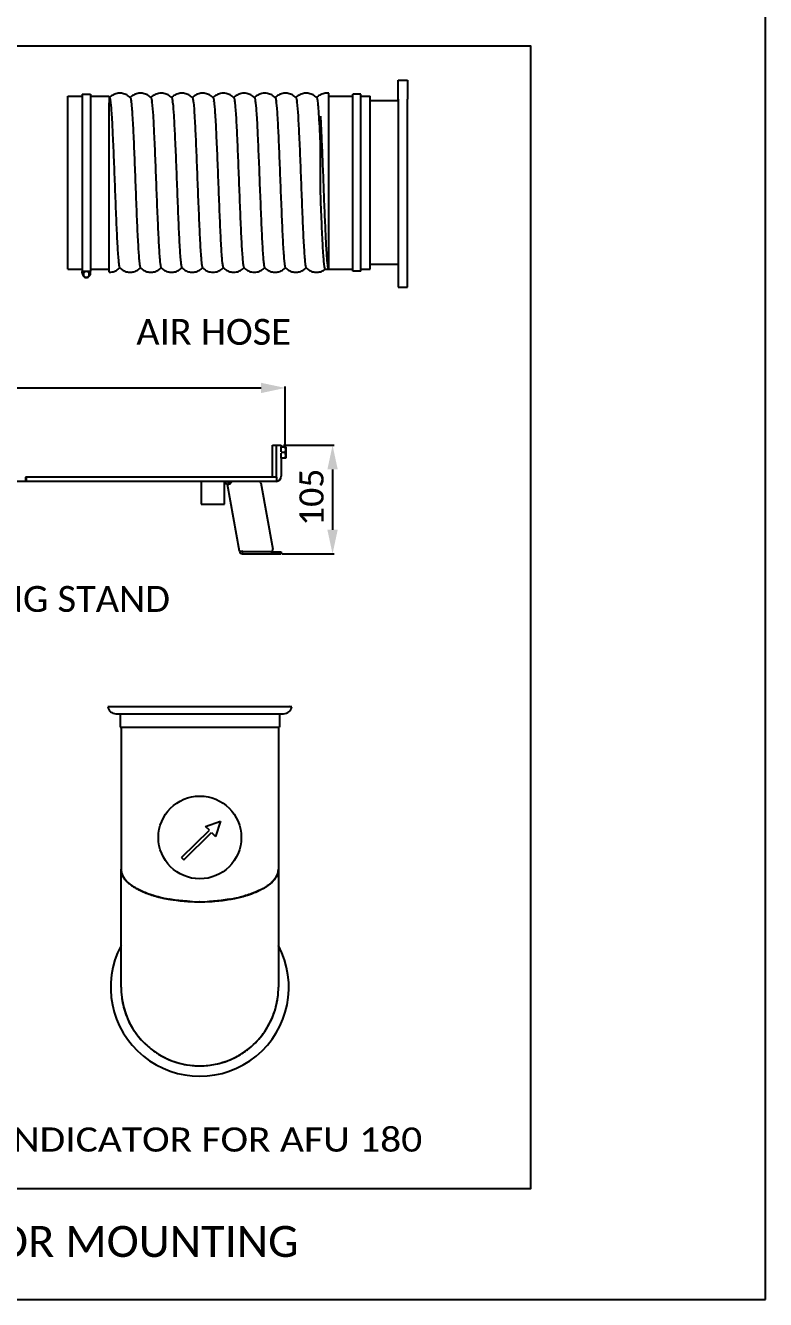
# Model space of a CAD drawing. Header units: millimetres. Extents: x 0 to 2800, y 0 to 1980.
# Drawn here: x 2085 to 2800, y 0 to 1231 of the extents above; entities that cross this region are included whole.
import ezdxf
from ezdxf.enums import TextEntityAlignment as Align

# ---------------------------------------------------------------- set-up
doc = ezdxf.new("R2010")
doc.units = ezdxf.units.MM
doc.header["$LTSCALE"] = 154
doc.header["$PDMODE"] = 3
doc.header["$PDSIZE"] = 8
doc.layers.get('0').update_dxf_attribs({"linetype": 'CONTINUOUS'})
doc.layers.get('Defpoints').update_dxf_attribs({"linetype": 'CONTINUOUS'})
doc.styles.get("Standard").update_dxf_attribs({"font": 'calibri.ttf'})
doc.dimstyles.new('DIMSTYLE_2', dxfattribs={"dimtxt": 23.333333, "dimasz": 23.333333, "dimexe": 1.5, "dimexo": 1, "dimgap": 0.875, "dimtad": 1, "dimdsep": 46, "dimtxsty": 'Standard', "dimblk": '_FILLED', "dimblk1": '_FILLED', "dimblk2": '_FILLED', "dimcen": 0.09, "dimazin": 2, "dimtp": 0.01, "dimtm": 0.01, "dimtfac": 1, "dimtofl": 0, "dimtmove": 0, "dimatfit": 3, "dimldrblk": '_FILLED', "dimfxl": 0, "dimtolj": 1, "dimarcsym": 0})

# ---------------------------------------------------------------- blocks, each defined once
blk = doc.blocks.new('_FILLED')
at = {"color": 0, "linetype": 'ByBlock'}
blk.add_solid([(0, 0), (-1, 0.214), (-1, -0.214)], dxfattribs=at)
blk = doc.blocks.new('*D9')
at = {"color": 0, "linetype": 'Continuous', "lineweight": -2}
for p, q in [((1730.1, 825.6), (1730.1, 882.6)), ((1753.5, 881.1), (2312.8, 881.1)), ((2336.2, 825.2), (2336.2, 882.6))]:
    blk.add_line(p, q, dxfattribs=at)
at = {"layer": 'Defpoints', "color": 0}
for p in [(2336.2, 881.1), (1730.1, 824.6), (2336.2, 824.2)]:
    blk.add_point(p, dxfattribs=at)
at = {"color": 0, "linetype": 'ByBlock', "lineweight": -2, "xscale": 23.3333333333, "yscale": 23.3333333333, "zscale": 23.3333333333, "rotation": 180}
blk.add_blockref('_FILLED', (1730.1, 881.1), dxfattribs=at)
at = {"color": 0, "linetype": 'ByBlock', "lineweight": -2, "xscale": 23.3333333333, "yscale": 23.3333333333, "zscale": 23.3333333333}
blk.add_blockref('_FILLED', (2336.2, 881.1), dxfattribs=at)
at = {"color": 0, "insert": (2044.2, 913.1), "char_height": 23.33, "attachment_point": 2, "line_spacing_factor": 0.9}
blk.add_mtext('\\A1;607', dxfattribs=at)
blk = doc.blocks.new('*D10')
at = {"color": 0, "linetype": 'Continuous', "lineweight": -2}
for p, q in [((2334.5, 825.7), (2383.4, 825.7)), ((2381.9, 802.4), (2381.9, 744.1)), ((2333.1, 720.7), (2383.4, 720.7))]:
    blk.add_line(p, q, dxfattribs=at)
at = {"layer": 'Defpoints', "color": 0}
for p in [(2333.5, 825.7), (2332.1, 720.7), (2381.9, 720.7)]:
    blk.add_point(p, dxfattribs=at)
at = {"color": 0, "linetype": 'ByBlock', "lineweight": -2, "xscale": 23.3333333333, "yscale": 23.3333333333, "zscale": 23.3333333333}
for p, rotation in [((2381.9, 825.7), 90), ((2381.9, 720.7), 270)]:
    blk.add_blockref('_FILLED', p, dxfattribs=dict(at, rotation=rotation))
at = {"color": 0, "insert": (2349.9, 775.4), "char_height": 23.33, "attachment_point": 2, "rotation": 90, "line_spacing_factor": 0.9}
blk.add_mtext('\\A1;105', dxfattribs=at)
blk = doc.blocks.new('ARROW_4_BL2', base_point=(2354, 363.6))
at = {"color": 7, "linetype": 'Continuous'}
for p, q in [((2358.6, 377.1), (2372.8, 382.3)), ((2372.8, 382.3), (2368, 367.5)), ((2335.2, 347.1), (2362.2, 373.4)), ((2337.4, 344.9), (2364.4, 371.2)), ((2362.2, 373.4), (2358.6, 377.1)), ((2364.4, 371.2), (2368, 367.5)), ((2335.2, 347.1), (2337.4, 344.9))]:
    blk.add_line(p, q, dxfattribs=at)

msp = doc.modelspace()

# ---------------------------------------------------------------- linework, layer by layer
at = {"linetype": 'Continuous'}
for p, q in [((2800, 0), (2800, 1980)), ((2126.156, 995.856), (2126.156, 1163.056)), ((2126.156, 1163.056), (2140.138, 1163.056)), ((2140.138, 1165.056), (2140.138, 993.856)), ((2140.138, 1165.056), (2148.138, 1165.056)), ((2148.138, 1165.056), (2148.138, 993.856)), ((2148.138, 1163.056), (2166.156, 1163.056)), ((2166.156, 1163.056), (2166.156, 1156.698)), ((2167.158, 1162.444), (2166.444, 1161.769)), ((2186.565, 1161.618), (2186.37, 1161.817)), ((2206.565, 1161.618), (2206.37, 1161.817)), ((2226.565, 1161.618), (2226.37, 1161.817)), ((2246.565, 1161.618), (2246.37, 1161.817)), ((2266.565, 1161.618), (2266.37, 1161.817)), ((2286.565, 1161.618), (2286.37, 1161.817)), ((2306.565, 1161.618), (2306.37, 1161.817)), ((2326.565, 1161.618), (2326.37, 1161.817)), ((2327.427, 1157.668), (2327.432, 1157.63)), ((2327.427, 1157.665), (2327.432, 1157.63)), ((2346.565, 1161.618), (2346.37, 1161.817)), ((2366.565, 1161.618), (2366.37, 1161.817)), ((2378.156, 995.665), (2378.156, 1165.853)), ((2378.156, 1163.056), (2401.356, 1163.056)), ((2409.356, 1165.056), (2401.356, 1165.056)), ((2401.356, 993.856), (2401.356, 1165.056)), ((2409.356, 993.856), (2409.356, 1165.056)), ((2409.356, 1163.056), (2418.156, 1163.056)), ((2418.156, 995.856), (2418.156, 1163.056)), ((2445.356, 1158.656), (2418.156, 1158.656)), ((2445.356, 1160.256), (2445.356, 998.656)), ((2454.116, 998.488), (2454.116, 1160.167)), ((2166.156, 992.953), (2166.156, 1156.697)), ((2370.156, 1072.909), (2370.156, 1143.782)), ((2445.356, 1000.256), (2418.156, 1000.256)), ((2126.156, 995.856), (2140.138, 995.856)), ((2140.138, 993.856), (2148.138, 993.856)), ((2140.138, 992.448), (2140.138, 993.666)), ((2148.138, 995.856), (2166.156, 995.856)), ((2148.138, 992.448), (2148.138, 993.666)), ((2166.156, 992.953), (2166.431, 992.951)), ((2166.431, 992.951), (2166.822, 992.956)), ((2176.297, 997.294), (2176.444, 997.143)), ((2196.297, 997.294), (2196.444, 997.143)), ((2216.297, 997.294), (2216.444, 997.143)), ((2236.297, 997.294), (2236.444, 997.143)), ((2256.297, 997.294), (2256.444, 997.143)), ((2276.298, 997.294), (2276.412, 997.176)), ((2296.297, 997.294), (2296.444, 997.143)), ((2316.297, 997.294), (2316.444, 997.143)), ((2336.297, 997.294), (2336.444, 997.143)), ((2356.297, 997.294), (2356.444, 997.143)), ((2374.914, 995.856), (2377.9, 995.856)), ((2378.156, 995.856), (2401.356, 995.856)), ((2409.356, 993.856), (2401.356, 993.856)), ((2409.356, 995.856), (2418.156, 995.856)), ((2323.913, 825.734), (2332.394, 825.734)), ((2323.913, 795.734), (2323.913, 825.734)), ((2327.852, 795.734), (2327.852, 825.734)), ((2332.394, 825.734), (2332.394, 824.278)), ((2336.153, 818.583), (2332.327, 818.583)), ((2332.394, 824.309), (2336.153, 824.309)), ((2336.153, 824.157), (2332.394, 824.157)), ((2332.394, 819.285), (2332.394, 824.157)), ((2332.394, 813.16), (2332.394, 817.899)), ((2336.153, 813.16), (2332.394, 813.16)), ((2332.394, 813.16), (2332.394, 795.734)), ((2336.644, 824.233), (2336.644, 813.236)), ((2327.677, 790.734), (1739.112, 790.734)), ((2327.677, 794.734), (2085.432, 794.734)), ((2085.432, 794.734), (2085.432, 790.734)), ((2086.3, 790.734), (2086.3, 794.734)), ((2255.047, 790.734), (2255.047, 768.734)), ((2277.561, 768.734), (2277.561, 790.734)), ((2277.561, 788.734), (2279.561, 788.734)), ((2278.561, 788.734), (2278.561, 790.734)), ((2280.545, 787.908), (2283.5, 788.429)), ((2283.389, 789.059), (2284.794, 790.734)), ((2283.5, 788.429), (2283.389, 789.059)), ((2312.78, 789.376), (2324.108, 725.131)), ((2327.677, 794.734), (2327.677, 790.734)), ((2291.953, 723.213), (2280.545, 787.908)), ((2255.047, 768.734), (2277.561, 768.734)), ((2291.953, 723.213), (2294.907, 723.734)), ((2294.907, 723.734), (2295.075, 722.783)), ((2294.907, 722.734), (2295.075, 722.734)), ((2294.907, 720.734), (2294.907, 722.734)), ((2294.907, 720.734), (2332.39, 720.734)), ((2322.139, 722.783), (2295.075, 722.783)), ((2322.39, 722.734), (2332.39, 722.734)), ((2332.39, 722.734), (2332.39, 720.734)), ((2164.753, 572.832), (2166.723, 573.183)), ((2342.532, 572.832), (2164.753, 572.832)), ((2166.723, 573.183), (2340.562, 573.183)), ((2342.533, 572.832), (2340.563, 573.183)), ((2172.952, 566.163), (2334.333, 566.163)), ((2176.643, 566.163), (2176.643, 553.162)), ((2330.643, 566.163), (2330.643, 553.162)), ((2176.643, 553.162), (2330.643, 553.162)), ((2177.643, 553.162), (2177.643, 415.952)), ((2329.643, 553.162), (2329.644, 415.925)), ((2177.643, 301.868), (2177.643, 415.952)), ((2329.644, 415.952), (2329.642, 415.925)), ((2329.644, 415.925), (2329.643, 301.868)), ((2187.85, 400.194), (2187.802, 400.228)), ((2187.832, 400.207), (2187.802, 400.228)), ((2187.862, 400.196), (2187.813, 400.23)), ((2319.472, 400.23), (2319.423, 400.196)), ((2319.483, 400.228), (2319.435, 400.194)), ((2215.723, 388.67), (2215.555, 388.71)), ((2215.734, 388.679), (2215.581, 388.715)), ((2253.742, 384.472), (2253.544, 384.472)), ((2253.548, 384.473), (2253.737, 384.473)), ((2291.738, 388.716), (2291.535, 388.667)), ((2291.715, 388.719), (2291.548, 388.679)), ((2184.201, 270.983), (2184.135, 271.132)), ((2184.225, 270.992), (2184.157, 271.14)), ((2187.85, 263.824), (2187.802, 263.906)), ((2187.862, 263.83), (2187.813, 263.912)), ((2319.472, 263.911), (2319.423, 263.83)), ((2319.483, 263.906), (2319.435, 263.824)), ((2215.724, 236.003), (2215.555, 236.101)), ((2215.738, 236.024), (2215.57, 236.122)), ((2291.715, 236.122), (2291.548, 236.024)), ((2291.73, 236.1), (2291.562, 236.003)), ((0, 0), (2800, 0))]:
    msp.add_line(p, q, dxfattribs=at)
for p, q in [((2445.356, 1158.656), (2445.356, 1178.656)), ((2445.356, 1178.656), (2454.116, 1178.656)), ((2454.116, 1178.656), (2454.116, 1160.167)), ((2445.356, 998.656), (2445.356, 978.656)), ((2454.116, 978.656), (2454.116, 998.488)), ((2445.356, 978.656), (2454.116, 978.656))]:
    msp.add_line(p, q)
msp.add_lwpolyline([(1399.762, 1211.635), (2572.998, 1211.635), (2572.998, 106.948), (1399.762, 106.948)], close=True)
for points in [[(2166.565, 1161.618), (2166.37, 1161.817), (2166.156, 1162.027)], [(2176.431, 1165.962), (2175.973, 1165.954), (2174.852, 1165.872), (2173.747, 1165.701), (2172.673, 1165.446), (2171.635, 1165.112), (2170.636, 1164.703), (2169.681, 1164.222), (2168.778, 1163.679), (2167.936, 1163.084), (2167.158, 1162.444)], [(2186.37, 1161.817), (2185.649, 1162.493), (2184.864, 1163.131), (2184.016, 1163.724), (2183.108, 1164.262), (2182.15, 1164.737), (2181.149, 1165.14), (2180.111, 1165.468), (2179.039, 1165.716), (2177.938, 1165.88), (2176.822, 1165.956), (2176.431, 1165.962)], [(2196.431, 1165.962), (2195.989, 1165.955), (2194.874, 1165.874), (2193.767, 1165.705), (2192.677, 1165.447), (2191.616, 1165.105), (2190.598, 1164.685), (2189.627, 1164.192), (2188.713, 1163.637), (2187.872, 1163.035), (2187.108, 1162.4), (2186.417, 1161.741)], [(2206.37, 1161.817), (2205.649, 1162.493), (2204.864, 1163.131), (2204.016, 1163.724), (2203.108, 1164.262), (2202.15, 1164.737), (2201.149, 1165.14), (2200.111, 1165.468), (2199.039, 1165.716), (2197.938, 1165.88), (2196.822, 1165.956), (2196.431, 1165.962)], [(2216.431, 1165.962), (2216.048, 1165.956), (2214.972, 1165.885), (2213.884, 1165.727), (2212.786, 1165.477), (2211.696, 1165.134), (2210.647, 1164.707), (2209.645, 1164.203), (2208.701, 1163.629), (2207.844, 1163.013), (2207.081, 1162.376), (2206.432, 1161.754)], [(2226.37, 1161.817), (2225.649, 1162.493), (2224.864, 1163.131), (2224.016, 1163.724), (2223.108, 1164.262), (2222.15, 1164.737), (2221.149, 1165.14), (2220.111, 1165.468), (2219.039, 1165.716), (2217.938, 1165.88), (2216.822, 1165.956), (2216.431, 1165.962)], [(2236.431, 1165.962), (2235.973, 1165.954), (2234.852, 1165.872), (2233.747, 1165.701), (2232.673, 1165.446), (2231.635, 1165.112), (2230.636, 1164.703), (2229.681, 1164.222), (2228.778, 1163.679), (2227.936, 1163.084), (2227.158, 1162.444), (2226.444, 1161.769), (2226.427, 1161.751)], [(2246.37, 1161.817), (2245.649, 1162.493), (2244.864, 1163.131), (2244.016, 1163.724), (2243.108, 1164.262), (2242.15, 1164.737), (2241.149, 1165.14), (2240.111, 1165.468), (2239.039, 1165.716), (2237.938, 1165.88), (2236.822, 1165.956), (2236.431, 1165.962)], [(2256.431, 1165.962), (2255.973, 1165.954), (2254.852, 1165.872), (2253.747, 1165.701), (2252.673, 1165.446), (2251.635, 1165.112), (2250.636, 1164.703), (2249.681, 1164.222), (2248.778, 1163.679), (2247.936, 1163.084), (2247.158, 1162.444), (2246.444, 1161.769), (2246.427, 1161.751)], [(2266.37, 1161.817), (2265.649, 1162.493), (2264.864, 1163.131), (2264.016, 1163.724), (2263.108, 1164.262), (2262.15, 1164.737), (2261.149, 1165.14), (2260.111, 1165.468), (2259.039, 1165.716), (2257.938, 1165.88), (2256.822, 1165.956), (2256.431, 1165.962)], [(2276.431, 1165.962), (2275.973, 1165.954), (2274.852, 1165.872), (2273.747, 1165.701), (2272.673, 1165.446), (2271.635, 1165.112), (2270.636, 1164.703), (2269.681, 1164.222), (2268.778, 1163.679), (2267.936, 1163.084), (2267.158, 1162.444), (2266.444, 1161.769), (2266.427, 1161.751)], [(2286.37, 1161.817), (2285.649, 1162.493), (2284.864, 1163.131), (2284.016, 1163.724), (2283.108, 1164.262), (2282.15, 1164.737), (2281.149, 1165.14), (2280.111, 1165.468), (2279.039, 1165.716), (2277.938, 1165.88), (2276.822, 1165.956), (2276.431, 1165.962)], [(2296.431, 1165.962), (2295.973, 1165.954), (2294.852, 1165.872), (2293.747, 1165.701), (2292.673, 1165.446), (2291.635, 1165.112), (2290.636, 1164.703), (2289.681, 1164.222), (2288.778, 1163.679), (2287.936, 1163.084), (2287.158, 1162.444), (2286.444, 1161.769), (2286.427, 1161.751)], [(2306.37, 1161.817), (2305.649, 1162.493), (2304.864, 1163.131), (2304.016, 1163.724), (2303.108, 1164.262), (2302.15, 1164.737), (2301.149, 1165.14), (2300.111, 1165.468), (2299.039, 1165.716), (2297.938, 1165.88), (2296.822, 1165.956), (2296.431, 1165.962)], [(2316.431, 1165.962), (2315.973, 1165.954), (2314.852, 1165.872), (2313.747, 1165.701), (2312.673, 1165.446), (2311.635, 1165.112), (2310.636, 1164.703), (2309.681, 1164.222), (2308.778, 1163.679), (2307.936, 1163.084), (2307.158, 1162.444), (2306.444, 1161.769), (2306.427, 1161.751)], [(2326.37, 1161.817), (2325.649, 1162.493), (2324.864, 1163.131), (2324.016, 1163.724), (2323.108, 1164.262), (2322.15, 1164.737), (2321.149, 1165.14), (2320.111, 1165.468), (2319.039, 1165.716), (2317.938, 1165.88), (2316.822, 1165.956), (2316.431, 1165.962)], [(2336.431, 1165.962), (2335.973, 1165.954), (2334.852, 1165.872), (2333.747, 1165.701), (2332.673, 1165.446), (2331.635, 1165.112), (2330.636, 1164.703), (2329.681, 1164.222), (2328.778, 1163.679), (2327.936, 1163.084), (2327.158, 1162.444), (2326.444, 1161.769), (2326.427, 1161.751)], [(2346.37, 1161.817), (2345.649, 1162.493), (2344.864, 1163.131), (2344.016, 1163.724), (2343.108, 1164.262), (2342.15, 1164.737), (2341.149, 1165.14), (2340.111, 1165.468), (2339.039, 1165.716), (2337.938, 1165.88), (2336.822, 1165.956), (2336.431, 1165.962)], [(2356.431, 1165.962), (2356.03, 1165.956), (2354.943, 1165.882), (2353.849, 1165.721), (2352.754, 1165.469), (2351.674, 1165.126), (2350.634, 1164.702), (2349.642, 1164.2), (2348.706, 1163.632), (2347.853, 1163.02), (2347.09, 1162.384), (2346.405, 1161.729)], [(2366.37, 1161.817), (2365.649, 1162.493), (2364.864, 1163.131), (2364.016, 1163.724), (2363.108, 1164.262), (2362.15, 1164.737), (2361.149, 1165.14), (2360.111, 1165.468), (2359.039, 1165.716), (2357.938, 1165.88), (2356.822, 1165.956), (2356.431, 1165.962)], [(2376.431, 1165.962), (2375.973, 1165.954), (2374.852, 1165.872), (2373.747, 1165.701), (2372.673, 1165.446), (2371.635, 1165.112), (2370.636, 1164.703), (2369.681, 1164.222), (2368.778, 1163.679), (2367.936, 1163.084), (2367.158, 1162.444), (2366.444, 1161.769), (2366.427, 1161.751)], [(2378.156, 1165.854), (2377.938, 1165.88), (2376.822, 1165.956), (2376.431, 1165.962)], [(2166.822, 992.956), (2167.938, 993.032), (2169.039, 993.196), (2170.111, 993.445), (2171.149, 993.772), (2172.15, 994.175), (2173.108, 994.65), (2174.016, 995.189), (2174.864, 995.781), (2175.649, 996.419), (2176.37, 997.095), (2176.434, 997.161)], [(2176.444, 997.143), (2177.158, 996.468), (2177.936, 995.829), (2178.778, 995.233), (2179.681, 994.69), (2180.636, 994.21), (2181.635, 993.8), (2182.673, 993.466), (2183.747, 993.211), (2184.852, 993.04), (2185.973, 992.958), (2186.431, 992.951)], [(2186.431, 992.951), (2186.822, 992.956), (2187.938, 993.032), (2189.039, 993.196), (2190.111, 993.445), (2191.149, 993.772), (2192.15, 994.175), (2193.108, 994.65), (2194.016, 995.189), (2194.864, 995.781), (2195.649, 996.419), (2196.37, 997.095), (2196.434, 997.161)], [(2196.444, 997.143), (2197.158, 996.468), (2197.936, 995.829), (2198.778, 995.233), (2199.681, 994.69), (2200.636, 994.21), (2201.635, 993.8), (2202.673, 993.466), (2203.747, 993.211), (2204.852, 993.04), (2205.973, 992.958), (2206.431, 992.951)], [(2206.431, 992.951), (2206.822, 992.956), (2207.938, 993.032), (2209.039, 993.196), (2210.111, 993.445), (2211.149, 993.772), (2212.15, 994.175), (2213.108, 994.65), (2214.016, 995.189), (2214.864, 995.781), (2215.649, 996.419), (2216.37, 997.095), (2216.434, 997.161)], [(2216.444, 997.143), (2217.158, 996.468), (2217.936, 995.829), (2218.778, 995.233), (2219.681, 994.69), (2220.636, 994.21), (2221.635, 993.8), (2222.673, 993.466), (2223.747, 993.211), (2224.852, 993.04), (2225.973, 992.958), (2226.431, 992.951)], [(2226.431, 992.951), (2226.822, 992.956), (2227.938, 993.032), (2229.039, 993.196), (2230.111, 993.445), (2231.149, 993.772), (2232.15, 994.175), (2233.108, 994.65), (2234.016, 995.189), (2234.864, 995.781), (2235.649, 996.419), (2236.37, 997.095), (2236.434, 997.161)], [(2236.444, 997.143), (2237.158, 996.468), (2237.936, 995.829), (2238.778, 995.233), (2239.681, 994.69), (2240.636, 994.21), (2241.635, 993.8), (2242.673, 993.466), (2243.747, 993.211), (2244.852, 993.04), (2245.973, 992.958), (2246.431, 992.951)], [(2246.431, 992.951), (2246.822, 992.956), (2247.938, 993.032), (2249.039, 993.196), (2250.111, 993.445), (2251.149, 993.772), (2252.15, 994.175), (2253.108, 994.65), (2254.016, 995.189), (2254.864, 995.781), (2255.649, 996.419), (2256.37, 997.095), (2256.434, 997.161)], [(2256.444, 997.143), (2257.158, 996.468), (2257.936, 995.829), (2258.778, 995.233), (2259.681, 994.69), (2260.636, 994.21), (2261.635, 993.8), (2262.673, 993.466), (2263.747, 993.211), (2264.852, 993.04), (2265.973, 992.958), (2266.431, 992.951)], [(2266.431, 992.951), (2266.822, 992.956), (2267.938, 993.032), (2269.039, 993.196), (2270.111, 993.445), (2271.149, 993.772), (2272.15, 994.175), (2273.108, 994.65), (2274.016, 995.189), (2274.864, 995.781), (2275.649, 996.419), (2276.37, 997.095), (2276.434, 997.161)], [(2276.412, 997.176), (2277.103, 996.517), (2277.872, 995.878), (2278.727, 995.266), (2279.664, 994.7), (2280.656, 994.201), (2281.695, 993.778), (2282.775, 993.438), (2283.867, 993.188), (2284.956, 993.029), (2286.037, 992.956), (2286.431, 992.951)], [(2286.431, 992.951), (2286.822, 992.956), (2287.938, 993.032), (2289.039, 993.196), (2290.111, 993.445), (2291.149, 993.772), (2292.15, 994.175), (2293.108, 994.65), (2294.016, 995.189), (2294.864, 995.781), (2295.649, 996.419), (2296.37, 997.095), (2296.434, 997.161)], [(2296.444, 997.143), (2297.158, 996.468), (2297.936, 995.829), (2298.778, 995.233), (2299.681, 994.69), (2300.636, 994.21), (2301.635, 993.8), (2302.673, 993.466), (2303.747, 993.211), (2304.852, 993.04), (2305.973, 992.958), (2306.431, 992.951)], [(2306.431, 992.951), (2306.822, 992.956), (2307.938, 993.032), (2309.039, 993.196), (2310.111, 993.445), (2311.149, 993.772), (2312.15, 994.175), (2313.108, 994.65), (2314.016, 995.189), (2314.864, 995.781), (2315.649, 996.419), (2316.37, 997.095), (2316.434, 997.161)], [(2316.444, 997.143), (2317.158, 996.468), (2317.936, 995.829), (2318.778, 995.233), (2319.681, 994.69), (2320.636, 994.21), (2321.635, 993.8), (2322.673, 993.466), (2323.747, 993.211), (2324.852, 993.04), (2325.973, 992.958), (2326.431, 992.951)], [(2326.431, 992.951), (2326.822, 992.956), (2327.938, 993.032), (2329.039, 993.196), (2330.111, 993.445), (2331.149, 993.772), (2332.15, 994.175), (2333.108, 994.65), (2334.016, 995.189), (2334.864, 995.781), (2335.649, 996.419), (2336.37, 997.095), (2336.434, 997.161)], [(2336.444, 997.143), (2337.158, 996.468), (2337.936, 995.829), (2338.778, 995.233), (2339.681, 994.69), (2340.636, 994.21), (2341.635, 993.8), (2342.673, 993.466), (2343.747, 993.211), (2344.852, 993.04), (2345.973, 992.958), (2346.431, 992.951)], [(2346.431, 992.951), (2346.822, 992.956), (2347.938, 993.032), (2349.039, 993.196), (2350.111, 993.445), (2351.149, 993.772), (2352.15, 994.175), (2353.108, 994.65), (2354.016, 995.189), (2354.864, 995.781), (2355.649, 996.419), (2356.37, 997.095), (2356.434, 997.161)], [(2356.444, 997.143), (2357.158, 996.468), (2357.936, 995.829), (2358.778, 995.233), (2359.681, 994.69), (2360.636, 994.21), (2361.635, 993.8), (2362.673, 993.466), (2363.747, 993.211), (2364.852, 993.04), (2365.973, 992.958), (2366.431, 992.951)], [(2366.431, 992.951), (2366.822, 992.956), (2367.938, 993.032), (2369.039, 993.196), (2370.111, 993.445), (2371.149, 993.772), (2372.15, 994.175), (2373.108, 994.65)], [(2373.108, 994.65), (2374.016, 995.189), (2374.864, 995.781), (2374.932, 995.833)], [(2377.851, 995.894), (2377.936, 995.829), (2378.156, 995.664)]]:
    msp.add_lwpolyline(points, dxfattribs=at)
msp.add_circle((2253.743, 446.604), 40, dxfattribs=at)
for centre, radius, start, end in [((2102.731, 1149.707), 65.184, 7.018459, 7.311237), ((2116.97, 1148.993), 70.989, 6.859621, 7.100567), ((2135.589, 1148.825), 72.38, 6.848634, 7.029883), ((2155.595, 1148.826), 72.375, 6.848925, 7.029894), ((2175.654, 1148.833), 72.315, 6.851464, 7.030869), ((2206.923, 1150.235), 60.959, 7.018898, 7.606169), ((2221.001, 1149.492), 66.927, 7.014053, 7.200744), ((2215.577, 1148.824), 72.393, 6.863509, 7.014482), ((2240.539, 1149.434), 67.393, 7.012586, 7.172157), ((2235.536, 1148.819), 72.434, 6.862925, 7.012674), ((2254.968, 1148.75), 73.006, 6.856354, 6.986243), ((2275.659, 1148.833), 72.31, 6.851868, 7.030772), ((2129.82, 1148.131), 78.191, 6.709412, 6.849133), ((2149.751, 1148.123), 78.26, 6.705546, 6.849372), ((2169.162, 1148.053), 78.853, 6.672543, 6.851422), ((2269.049, 1148.039), 78.968, 6.666322, 6.851719), ((2143.888, 993.676), 3.749, 176.776421, 180.186401), ((2143.937, 993.676), 3.798, 180.185816, 183.168936), ((2140.008, 993.488), 0.428, 350.549568, 359.82549), ((2144.133, 991.885), 3.989, 208.00116, 257.705377), ((2144.117, 991.054), 2.842, 137.032775, 138.74324), ((2144.13, 991.04), 2.861, 110.690316, 116.694036), ((2144.145, 991.008), 2.897, 103.152892, 110.759033), ((2144.157, 990.965), 2.94, 102.589139, 109.690281), ((2144.108, 990.921), 2.985, 73.550336, 77.331774), ((2144.118, 990.955), 2.95, 70.376228, 73.550299), ((2144.132, 991.01), 2.895, 68.3882, 73.484801), ((2144.153, 991.046), 2.852, 63.278316, 68.527526), ((2144.154, 991.049), 2.849, 41.141222, 43.549624), ((2144.17, 991.066), 2.826, 41.091313, 43.518935), ((2144.368, 993.673), 3.769, 359.851765, 3.331082), ((2144.33, 993.673), 3.807, 357.053339, 359.852578), ((2324.938, 820.455), 11.811, 15.005423, 18.264172), ((2324.221, 822.51), 12.562, 341.78263, 343.161534), ((2324.811, 814.745), 11.973, 17.278812, 18.692165), ((2329.701, 815.872), 6.943, 357.619757, 359.994794), ((2279.561, 787.734), 3, 10, 90), ((2279.561, 787.734), 1, 10, 90), ((2310.81, 789.029), 2, 10, 58.509369), ((2327.394, 795.734), 5, 273.231083, 0), ((2322.746, 795.739), 5.106, 345.178878, 354.097036), ((2322.791, 795.735), 5.061, 354.090087, 359.988357), ((2294.907, 723.734), 3, 190, 270), ((2294.907, 723.734), 1, 190, 270), ((2279.402, 882.363), 159.613, 275.233031, 275.472978), ((2296.502, 751.268), 27.804, 266.3431, 266.567867), ((2322.139, 724.783), 2, 270, 10), ((2172.641, 574.163), 8, 189.592148, 270), ((2334.644, 574.163), 8, 270, 350.407852), ((2190.646, 415.971), 13.003, 180.001684, 182.085102), ((2190.945, 415.987), 13.303, 182.104492, 188.152445), ((2191.585, 416.085), 13.952, 188.163762, 197.419606), ((2191.163, 416.005), 13.522, 188.094234, 191.524712), ((2191.367, 416.045), 13.729, 188.143558, 191.964727), ((2191.984, 416.177), 14.36, 191.917666, 197.247286), ((2191.785, 416.141), 14.158, 191.993021, 197.369475), ((2315.638, 416.105), 14.018, 342.580851, 350.683745), ((2315.603, 416.108), 14.05, 342.661447, 351.871094), ((2315.647, 416.086), 14.004, 342.706714, 351.937171), ((2316.204, 415.998), 13.443, 350.745033, 351.461136), ((2316.441, 415.965), 13.203, 351.449527, 357.335062), ((2316.245, 415.987), 13.398, 351.997631, 357.280124), ((2316.499, 415.966), 13.144, 351.929242, 358.408071), ((2316.351, 415.98), 13.292, 357.288756, 359.879666), ((2316.625, 415.953), 13.018, 357.350645, 358.447619), ((2316.811, 415.952), 12.832, 358.432532, 359.999008), ((2316.656, 415.952), 12.988, 358.447648, 359.880667), ((2205.416, 425.914), 31.11, 225.151091, 228.481773), ((2210.391, 431.788), 38.811, 231.835165, 232.514798), ((2211.697, 433.503), 40.966, 232.525003, 234.318161), ((2214.053, 436.805), 45.022, 234.379754, 236.572245), ((2214.268, 437.104), 45.392, 234.415013, 237.042645), ((2215.653, 439.202), 47.904, 236.554438, 237.015533), ((2217.338, 441.828), 51.026, 237.035525, 239.242386), ((2220.453, 447.056), 57.11, 239.232391, 241.588268), ((2220.486, 447.125), 57.187, 239.245803, 241.589927), ((2286.832, 447.056), 57.111, 298.411531, 300.767375), ((2286.851, 447.023), 57.073, 298.419427, 300.767007), ((2290.29, 441.261), 50.362, 300.758973, 303.561723), ((2293.313, 436.683), 44.876, 303.577647, 305.59859), ((2296.542, 432.22), 39.367, 305.611786, 309.080325), ((2296.14, 432.747), 40.03, 305.672515, 308.518244), ((2297.882, 430.53), 37.211, 308.546189, 309.123033), ((2299.4, 428.681), 34.818, 309.102031, 311.614812), ((2301.818, 425.968), 31.184, 311.603715, 314.827352), ((2240.88, 496.563), 110.776, 252.468897, 254.077635), ((2240.918, 496.602), 110.823, 252.460992, 254.084105), ((2243.818, 506.873), 121.496, 254.079077, 256.546995), ((2244.039, 507.676), 122.328, 254.100878, 256.257032), ((2245.523, 513.661), 128.495, 256.248122, 256.513058), ((2246.101, 516.033), 130.936, 256.583954, 256.915096), ((2248.522, 526.937), 142.103, 256.655288, 260.153786), ((2246.228, 516.604), 131.521, 256.590591, 256.917335), ((2248.182, 525.208), 140.344, 256.935257, 260.177094), ((2247.751, 523.345), 138.432, 256.934666, 258.889945), ((2249.337, 531.417), 146.658, 258.889695, 260.216674), ((2253.666, 567.283), 182.811, 266.91377, 269.813879), ((2253.624, 566.728), 182.256, 267.017463, 269.974656), ((2253.628, 568.049), 183.576, 267.039577, 269.827069), ((2253.672, 567.043), 182.571, 269.811786, 269.993485), ((2253.651, 569.555), 185.082, 269.82154, 269.968236), ((2253.679, 564.953), 180.481, 269.991302, 273.107119), ((2253.674, 567.384), 182.912, 270.019938, 272.964915), ((2253.642, 568.307), 183.835, 270.030981, 270.177816), ((2253.663, 566.654), 182.182, 270.172853, 272.983337), ((2258.132, 530.176), 145.403, 279.789347, 281.137728), ((2258.697, 527.276), 142.45, 279.845536, 283.337352), ((2259.285, 524.411), 139.526, 279.812001, 283.148235), ((2259.925, 521.286), 136.334, 281.119722, 283.406098), ((2261.287, 515.643), 130.533, 283.168039, 283.410692), ((2263.592, 506.341), 120.95, 283.45283, 285.915015), ((2261.903, 513.097), 127.914, 283.486064, 283.855477), ((2261.35, 515.244), 130.126, 283.504839, 283.863528), ((2263.438, 506.944), 121.572, 283.847487, 285.927176), ((2266.366, 496.606), 110.827, 285.916043, 287.539188), ((2266.413, 496.415), 110.631, 285.941903, 287.547995), ((2253.643, 301.868), 86, 152.114969, 27.883236), ((2253.691, 301.878), 76.05, 180.007898, 187.382124), ((2253.643, 301.868), 76, 183.551778, 0), ((2253.533, 301.876), 76.11, 352.624341, 359.99368), ((2253.715, 301.881), 76.073, 187.3817, 189.75512), ((2253.628, 301.864), 75.985, 189.753742, 202.670963), ((2253.663, 301.862), 75.979, 337.328563, 350.569973), ((2253.625, 301.865), 76.017, 350.572297, 352.623271), ((2253.692, 301.89), 76.054, 202.670608, 203.855379), ((2253.686, 301.889), 76.048, 203.978716, 209.963581), ((2253.564, 301.905), 76.086, 330.038704, 337.327603), ((2253.67, 301.886), 76.033, 210.040685, 217.414841), ((2253.599, 301.897), 76.052, 325.196518, 325.75288), ((2253.619, 301.884), 76.029, 325.752896, 329.960166), ((2253.706, 301.924), 76.085, 217.421153, 225.021681), ((2253.684, 301.916), 76.063, 225.028721, 235.435453), ((2253.639, 301.871), 76.005, 307.362883, 322.583345), ((2253.615, 301.887), 76.034, 322.585445, 325.196551), ((2253.599, 301.799), 75.918, 235.435313, 239.927498), ((2253.693, 301.97), 76.114, 240.075887, 247.220123), ((2253.605, 301.946), 76.086, 292.778992, 298.722682), ((2253.621, 301.915), 76.052, 298.722824, 299.926156), ((2253.677, 301.815), 75.937, 300.073474, 304.563208), ((2253.597, 301.928), 76.076, 304.564131, 307.361918), ((2253.639, 301.856), 75.987, 247.224375, 262.819252), ((2253.646, 301.929), 76.061, 262.821296, 269.923319), ((2253.643, 302.015), 76.147, 269.925, 270.424065), ((2253.638, 301.885), 76.017, 270.425463, 292.773301)]:
    msp.add_arc(centre, radius, start, end, dxfattribs=at)
for points, knots in [([(2166.513, 1161.661), (2166.522, 1161.655), (2166.54, 1161.642), (2166.557, 1161.626), (2166.565, 1161.618)], [0, 0, 0, 0, 0.47557168, 1, 1, 1, 1]), ([(2166.692, 1161.42), (2166.726, 1161.351), (2166.883, 1160.955), (2166.973, 1160.537), (2167.042, 1160.195)], [0, 0, 0, 0, 0.18176345, 1, 1, 1, 1]), ([(2167.042, 1160.195), (2167.073, 1160.043), (2167.208, 1159.315), (2167.311, 1158.582), (2167.385, 1158.002)], [0, 0, 0, 0, 0.21029004, 1, 1, 1, 1]), ([(2167.427, 1157.672), (2167.64, 1155.942), (2168.023, 1151.787), (2168.792, 1141.148), (2169.621, 1124.038), (2170.638, 1100.443), (2171.603, 1074.525), (2172.474, 1052.806), (2173.18, 1036.4), (2173.679, 1025.654), (2174.196, 1016.337), (2174.71, 1008.714), (2175.206, 1003.031), (2175.571, 999.918), (2175.815, 998.721)], [0, 0, 0, 0, 0.03285127, 0.07859216, 0.20100159, 0.35562177, 0.52362541, 0.6897306, 0.76521482, 0.83304704, 0.89244422, 0.94105123, 0.97698852, 1, 1, 1, 1]), ([(2186.718, 1161.363), (2186.752, 1161.286), (2186.908, 1160.861), (2187, 1160.416), (2187.07, 1160.053)], [0, 0, 0, 0, 0.18476388, 1, 1, 1, 1]), ([(2187.07, 1160.053), (2187.101, 1159.893), (2187.236, 1159.135), (2187.34, 1158.371), (2187.415, 1157.768)], [0, 0, 0, 0, 0.21148406, 1, 1, 1, 1]), ([(2206.565, 1161.618), (2206.661, 1161.516), (2206.81, 1161.156), (2206.908, 1160.797), (2206.962, 1160.567)], [0, 0, 0, 0, 0.37224246, 1, 1, 1, 1]), ([(2206.962, 1160.567), (2207.005, 1160.382), (2207.2, 1159.428), (2207.329, 1158.461), (2207.425, 1157.683)], [0, 0, 0, 0, 0.19501698, 1, 1, 1, 1]), ([(2226.565, 1161.618), (2226.662, 1161.516), (2226.811, 1161.153), (2226.909, 1160.793), (2226.963, 1160.562)], [0, 0, 0, 0, 0.37201073, 1, 1, 1, 1]), ([(2226.963, 1160.562), (2227.006, 1160.377), (2227.2, 1159.424), (2227.329, 1158.46), (2227.425, 1157.683)], [0, 0, 0, 0, 0.19521515, 1, 1, 1, 1]), ([(2246.565, 1161.618), (2246.662, 1161.515), (2246.811, 1161.152), (2246.91, 1160.791), (2246.964, 1160.559)], [0, 0, 0, 0, 0.3718984, 1, 1, 1, 1]), ([(2246.964, 1160.559), (2247.006, 1160.374), (2247.2, 1159.423), (2247.329, 1158.46), (2247.425, 1157.684)], [0, 0, 0, 0, 0.19532308, 1, 1, 1, 1]), ([(2266.565, 1161.618), (2266.674, 1161.502), (2266.835, 1161.079), (2266.942, 1160.664), (2267, 1160.394)], [0, 0, 0, 0, 0.36563762, 1, 1, 1, 1]), ([(2267, 1160.394), (2267.032, 1160.251), (2267.169, 1159.558), (2267.271, 1158.858), (2267.346, 1158.303)], [0, 0, 0, 0, 0.20793295, 1, 1, 1, 1]), ([(2267.425, 1157.684), (2267.637, 1155.963), (2268.019, 1151.833), (2268.785, 1141.255), (2269.612, 1124.241), (2270.624, 1100.763), (2271.588, 1074.947), (2272.454, 1053.284), (2273.158, 1036.893), (2273.655, 1026.127), (2274.17, 1016.768), (2274.683, 1009.077), (2275.179, 1003.301), (2275.544, 1000.12), (2275.783, 998.885)], [0, 0, 0, 0, 0.03269956, 0.07821416, 0.20003976, 0.35397061, 0.52146708, 0.68731934, 0.76290435, 0.83090703, 0.89059881, 0.93970294, 0.97627166, 1, 1, 1, 1]), ([(2286.706, 1161.391), (2286.739, 1161.317), (2286.896, 1160.906), (2286.987, 1160.474), (2287.056, 1160.123)], [0, 0, 0, 0, 0.18339838, 1, 1, 1, 1]), ([(2287.056, 1160.123), (2287.087, 1159.966), (2287.222, 1159.222), (2287.326, 1158.473), (2287.401, 1157.881)], [0, 0, 0, 0, 0.21090975, 1, 1, 1, 1]), ([(2306.71, 1161.38), (2306.744, 1161.306), (2306.899, 1160.891), (2306.991, 1160.456), (2307.06, 1160.102)], [0, 0, 0, 0, 0.18404258, 1, 1, 1, 1]), ([(2307.06, 1160.102), (2307.091, 1159.945), (2307.226, 1159.197), (2307.33, 1158.443), (2307.405, 1157.848)], [0, 0, 0, 0, 0.21109457, 1, 1, 1, 1]), ([(2326.565, 1161.618), (2326.581, 1161.601), (2326.654, 1161.509), (2326.704, 1161.4), (2326.739, 1161.313)], [0, 0, 0, 0, 0.19677431, 1, 1, 1, 1]), ([(2326.739, 1161.313), (2326.773, 1161.232), (2326.925, 1160.791), (2327.018, 1160.333), (2327.088, 1159.96)], [0, 0, 0, 0, 0.18753397, 1, 1, 1, 1]), ([(2327.088, 1159.96), (2327.118, 1159.799), (2327.25, 1159.038), (2327.353, 1158.272), (2327.427, 1157.668)], [0, 0, 0, 0, 0.21275124, 1, 1, 1, 1]), ([(2346.565, 1161.618), (2346.663, 1161.514), (2346.814, 1161.143), (2346.914, 1160.776), (2346.968, 1160.539)], [0, 0, 0, 0, 0.37110071, 1, 1, 1, 1]), ([(2346.968, 1160.539), (2347.01, 1160.355), (2347.202, 1159.41), (2347.33, 1158.454), (2347.425, 1157.684)], [0, 0, 0, 0, 0.19600718, 1, 1, 1, 1]), ([(2366.565, 1161.618), (2366.677, 1161.499), (2366.84, 1161.063), (2366.949, 1160.637), (2367.008, 1160.359)], [0, 0, 0, 0, 0.36441223, 1, 1, 1, 1]), ([(2367.008, 1160.359), (2367.039, 1160.213), (2367.176, 1159.513), (2367.279, 1158.807), (2367.353, 1158.247)], [0, 0, 0, 0, 0.20835491, 1, 1, 1, 1]), ([(2367.353, 1158.247), (2367.663, 1155.913), (2368.17, 1150.034), (2369.196, 1134.43), (2369.74, 1121.154), (2370.156, 1111.42)], [0, 0, 0, 0, 0.15052822, 0.37707138, 1, 1, 1, 1]), ([(2187.451, 1157.472), (2187.664, 1155.701), (2188.049, 1151.465), (2188.82, 1140.669), (2189.65, 1123.375), (2190.672, 1099.604), (2191.637, 1073.581), (2192.515, 1051.844), (2193.22, 1035.478), (2193.721, 1024.809), (2194.242, 1015.6), (2194.754, 1008.118), (2195.252, 1002.606), (2195.614, 999.613), (2195.866, 998.482)], [0, 0, 0, 0, 0.03359844, 0.08010514, 0.20389236, 0.35974508, 0.52833605, 0.6944712, 0.76956984, 0.83693421, 0.89567554, 0.94333437, 0.97817232, 1, 1, 1, 1]), ([(2207.475, 1157.267), (2207.98, 1152.976), (2208.727, 1142.051), (2209.686, 1122.822), (2210.695, 1098.946), (2211.664, 1072.884), (2212.543, 1051.167), (2213.248, 1034.853), (2213.75, 1024.251), (2214.272, 1015.127), (2214.782, 1007.746), (2215.28, 1002.35), (2215.64, 999.434), (2215.897, 998.346)], [0, 0, 0, 0, 0.08141966, 0.20624857, 0.36291477, 0.53177865, 0.69776895, 0.77253723, 0.83953253, 0.89778817, 0.944796, 0.97891928, 1, 1, 1, 1]), ([(2227.476, 1157.261), (2227.98, 1152.979), (2228.725, 1142.078), (2229.683, 1122.891), (2230.69, 1099.067), (2231.658, 1073.051), (2232.535, 1051.361), (2233.239, 1035.056), (2233.74, 1024.447), (2234.261, 1015.305), (2234.771, 1007.895), (2235.268, 1002.458), (2235.628, 999.513), (2235.883, 998.407)], [0, 0, 0, 0, 0.08129913, 0.20588984, 0.36225778, 0.53088119, 0.69674682, 0.77154604, 0.83860428, 0.89698689, 0.94421062, 0.97860443, 1, 1, 1, 1]), ([(2247.481, 1157.215), (2247.985, 1152.912), (2248.732, 1141.968), (2249.69, 1122.718), (2250.699, 1098.838), (2251.668, 1072.786), (2252.546, 1051.085), (2253.251, 1034.787), (2253.752, 1024.199), (2254.275, 1015.087), (2254.784, 1007.718), (2255.282, 1002.334), (2255.641, 999.424), (2255.899, 998.339)], [0, 0, 0, 0, 0.08168414, 0.20666423, 0.36340233, 0.53223441, 0.698139, 0.77284167, 0.83977507, 0.89796617, 0.94490641, 0.97896954, 1, 1, 1, 1]), ([(2287.451, 1157.475), (2287.663, 1155.715), (2288.046, 1151.505), (2288.813, 1140.781), (2289.64, 1123.601), (2290.657, 1099.972), (2291.619, 1074.074), (2292.491, 1052.407), (2293.195, 1036.061), (2293.693, 1025.369), (2294.21, 1016.109), (2294.722, 1008.545), (2295.218, 1002.919), (2295.581, 999.844), (2295.827, 998.665)], [0, 0, 0, 0, 0.03344066, 0.07969283, 0.20278759, 0.35780599, 0.52575934, 0.69157445, 0.76678133, 0.83433958, 0.89343875, 0.94170182, 0.97729994, 1, 1, 1, 1]), ([(2307.451, 1157.474), (2307.663, 1155.714), (2308.046, 1151.507), (2308.812, 1140.787), (2309.639, 1123.615), (2310.656, 1099.996), (2311.618, 1074.107), (2312.489, 1052.446), (2313.193, 1036.101), (2313.691, 1025.408), (2314.208, 1016.145), (2314.72, 1008.575), (2315.216, 1002.942), (2315.579, 999.86), (2315.824, 998.679)], [0, 0, 0, 0, 0.03343232, 0.07966876, 0.20271716, 0.35767742, 0.52558463, 0.69137493, 0.76658825, 0.83415916, 0.89328239, 0.94158714, 0.97723856, 1, 1, 1, 1]), ([(2327.452, 1157.465), (2327.665, 1155.693), (2328.05, 1151.453), (2328.821, 1140.649), (2329.651, 1123.344), (2330.674, 1099.56), (2331.639, 1073.528), (2332.517, 1051.787), (2333.223, 1035.421), (2333.724, 1024.756), (2334.245, 1015.553), (2334.757, 1008.08), (2335.255, 1002.579), (2335.616, 999.593), (2335.87, 998.466)], [0, 0, 0, 0, 0.03362917, 0.0801719, 0.2040356, 0.35996712, 0.5286077, 0.69475908, 0.76984069, 0.83718132, 0.89588456, 0.94348437, 0.97825149, 1, 1, 1, 1]), ([(2347.482, 1157.206), (2347.986, 1152.901), (2348.733, 1141.953), (2349.691, 1122.699), (2350.7, 1098.819), (2351.668, 1072.768), (2352.547, 1051.069), (2353.252, 1034.774), (2353.753, 1024.188), (2354.275, 1015.079), (2354.785, 1007.712), (2355.282, 1002.33), (2355.641, 999.422), (2355.899, 998.337)], [0, 0, 0, 0, 0.08173035, 0.2067384, 0.36349148, 0.53232037, 0.69821148, 0.77290268, 0.83982495, 0.89800388, 0.94493061, 0.978981, 1, 1, 1, 1]), ([(2370.157, 1143.781), (2370.533, 1137.545), (2371.185, 1123.623), (2372.127, 1101.4), (2373.025, 1077.126), (2373.816, 1056.66), (2374.472, 1040.954), (2374.934, 1030.35), (2375.399, 1020.853), (2375.879, 1012.658), (2376.296, 1006.745), (2376.633, 1002.848), (2376.862, 1000.58), (2377.091, 998.763), (2377.313, 997.375), (2377.543, 996.482), (2377.719, 995.996), (2377.851, 995.894)], [0, 0, 0, 0, 0.12647432, 0.28213965, 0.45031139, 0.61821131, 0.69676205, 0.76854808, 0.83309966, 0.88923447, 0.93474748, 0.95307979, 0.96844425, 0.98085172, 0.99025834, 0.99662646, 1, 1, 1, 1]), ([(2374.608, 996.233), (2374.475, 996.557), (2374.271, 997.442), (2373.862, 999.998), (2373.422, 1004.697), (2372.879, 1012.02), (2372.333, 1021.395), (2371.801, 1032.505), (2371.061, 1049.86), (2370.514, 1063.486), (2370.157, 1072.91)], [0, 0, 0, 0, 0.01368679, 0.03518895, 0.10118825, 0.19767624, 0.32191513, 0.46769483, 0.63188184, 1, 1, 1, 1]), ([(2175.815, 998.721), (2175.88, 998.404), (2175.999, 997.924), (2176.172, 997.426), (2176.297, 997.294)], [0, 0, 0, 0, 0.64048889, 1, 1, 1, 1]), ([(2195.866, 998.482), (2195.924, 998.22), (2196.031, 997.817), (2196.19, 997.407), (2196.297, 997.294)], [0, 0, 0, 0, 0.63283653, 1, 1, 1, 1]), ([(2215.897, 998.346), (2215.952, 998.116), (2216.051, 997.757), (2216.201, 997.396), (2216.297, 997.294)], [0, 0, 0, 0, 0.62762877, 1, 1, 1, 1]), ([(2235.883, 998.407), (2235.939, 998.163), (2236.042, 997.784), (2236.196, 997.401), (2236.297, 997.294)], [0, 0, 0, 0, 0.63006239, 1, 1, 1, 1]), ([(2255.899, 998.339), (2255.953, 998.11), (2256.053, 997.754), (2256.201, 997.396), (2256.297, 997.294)], [0, 0, 0, 0, 0.62733969, 1, 1, 1, 1]), ([(2275.783, 998.885), (2275.81, 998.744), (2275.903, 998.298), (2276.013, 997.851), (2276.137, 997.564)], [0, 0, 0, 0, 0.31442607, 1, 1, 1, 1]), ([(2295.827, 998.665), (2295.89, 998.361), (2296.006, 997.899), (2296.176, 997.422), (2296.297, 997.294)], [0, 0, 0, 0, 0.63884539, 1, 1, 1, 1]), ([(2315.824, 998.679), (2315.887, 998.372), (2316.004, 997.905), (2316.175, 997.423), (2316.297, 997.294)], [0, 0, 0, 0, 0.63924883, 1, 1, 1, 1]), ([(2335.87, 998.466), (2335.928, 998.208), (2336.034, 997.81), (2336.191, 997.406), (2336.297, 997.294)], [0, 0, 0, 0, 0.63227416, 1, 1, 1, 1]), ([(2355.899, 998.337), (2355.954, 998.109), (2356.053, 997.753), (2356.201, 997.395), (2356.297, 997.294)], [0, 0, 0, 0, 0.62726736, 1, 1, 1, 1]), ([(2140.43, 993.418), (2140.428, 993.404), (2140.422, 993.377), (2140.414, 993.351), (2140.409, 993.338)], [0, 0, 0, 0, 0.50160895, 1, 1, 1, 1]), ([(2144.138, 993.788), (2143.406, 993.788), (2141.881, 993.177), (2141.27, 991.651), (2141.27, 990.919)], [0, 0, 0, 0, 0.50008963, 1, 1, 1, 1]), ([(2141.27, 990.919), (2141.27, 990.188), (2141.881, 988.662), (2143.406, 988.05), (2144.138, 988.05)], [0, 0, 0, 0, 0.49991254, 1, 1, 1, 1]), ([(2147.006, 990.919), (2147.006, 991.651), (2146.396, 993.177), (2144.87, 993.788), (2144.138, 993.788)], [0, 0, 0, 0, 0.49991045, 1, 1, 1, 1]), ([(2144.138, 988.05), (2144.87, 988.05), (2146.395, 988.662), (2147.006, 990.188), (2147.006, 990.919)], [0, 0, 0, 0, 0.50008754, 1, 1, 1, 1]), ([(2145.006, 987.99), (2145.564, 988.114), (2146.64, 988.611), (2147.405, 989.516), (2147.671, 990.022)], [0, 0, 0, 0, 0.50009341, 1, 1, 1, 1]), ([(2147.868, 993.338), (2147.859, 993.362), (2147.845, 993.411), (2147.84, 993.462), (2147.84, 993.487)], [0, 0, 0, 0, 0.4977266, 1, 1, 1, 1]), ([(2176.297, 997.294), (2176.332, 997.258), (2176.431, 997.191), (2176.53, 997.258), (2176.565, 997.295)], [0, 0, 0, 0, 0.50040252, 1, 1, 1, 1]), ([(2374.915, 995.857), (2374.888, 995.856), (2374.723, 995.92), (2374.661, 996.103), (2374.608, 996.233)], [0, 0, 0, 0, 0.16001752, 1, 1, 1, 1]), ([(2375.012, 995.894), (2374.997, 995.883), (2374.967, 995.864), (2374.931, 995.857), (2374.915, 995.857)], [0, 0, 0, 0, 0.53141759, 1, 1, 1, 1]), ([(2336.644, 824.233), (2336.644, 824.279), (2336.384, 824.256), (2336.273, 824.299), (2336.153, 824.309)], [0, 0, 0, 0, 0.27652313, 1, 1, 1, 1]), ([(2336.153, 824.157), (2336.273, 824.167), (2336.384, 824.21), (2336.644, 824.187), (2336.644, 824.233)], [0, 0, 0, 0, 0.72348714, 1, 1, 1, 1]), ([(2336.644, 813.236), (2336.644, 813.19), (2336.384, 813.213), (2336.273, 813.17), (2336.153, 813.16)], [0, 0, 0, 0, 0.27652313, 1, 1, 1, 1]), ([(2323.913, 795.734), (2323.913, 795.48), (2323.706, 794.951), (2323.18, 794.734), (2322.928, 794.734)], [0, 0, 0, 0, 0.50274908, 1, 1, 1, 1]), ([(2178.27, 411.92), (2178.49, 411.209), (2179.684, 408.189), (2181.744, 405.573), (2183.514, 403.818)], [0, 0, 0, 0, 0.22987448, 1, 1, 1, 1]), ([(2183.475, 403.858), (2182.848, 404.483), (2180.677, 406.846), (2178.966, 409.692), (2178.272, 411.914)], [0, 0, 0, 0, 0.27554972, 1, 1, 1, 1]), ([(2183.514, 403.819), (2182.882, 404.446), (2180.695, 406.816), (2178.97, 409.675), (2178.272, 411.908)], [0, 0, 0, 0, 0.27570187, 1, 1, 1, 1]), ([(2323.769, 403.818), (2324.402, 404.445), (2326.593, 406.818), (2328.32, 409.683), (2329.015, 411.92)], [0, 0, 0, 0, 0.27559763, 1, 1, 1, 1]), ([(2329.013, 411.909), (2328.792, 411.202), (2327.592, 408.19), (2325.54, 405.574), (2323.771, 403.819)], [0, 0, 0, 0, 0.22904928, 1, 1, 1, 1]), ([(2186.409, 401.274), (2186.148, 401.48), (2185.148, 402.287), (2184.19, 403.148), (2183.514, 403.819)], [0, 0, 0, 0, 0.25889528, 1, 1, 1, 1]), ([(2183.514, 403.818), (2183.829, 403.506), (2185.183, 402.223), (2186.646, 401.057), (2187.801, 400.227)], [0, 0, 0, 0, 0.23773541, 1, 1, 1, 1]), ([(2191.238, 397.984), (2190.94, 398.162), (2189.788, 398.863), (2188.664, 399.611), (2187.85, 400.194)], [0, 0, 0, 0, 0.25770915, 1, 1, 1, 1]), ([(2193.237, 396.848), (2192.915, 397.023), (2191.674, 397.711), (2190.457, 398.445), (2189.573, 399.019)], [0, 0, 0, 0, 0.25752016, 1, 1, 1, 1]), ([(2207.613, 390.902), (2206.278, 391.323), (2201.361, 392.981), (2196.568, 395.041), (2193.237, 396.848)], [0, 0, 0, 0, 0.26968107, 1, 1, 1, 1]), ([(2193.278, 396.824), (2194.319, 396.26), (2198.91, 393.946), (2203.74, 392.124), (2207.511, 390.932)], [0, 0, 0, 0, 0.23045376, 1, 1, 1, 1]), ([(2207.521, 390.931), (2206.2, 391.349), (2201.33, 392.995), (2196.583, 395.036), (2193.28, 396.825)], [0, 0, 0, 0, 0.26950693, 1, 1, 1, 1]), ([(2314.009, 396.83), (2312.959, 396.261), (2308.33, 393.929), (2303.46, 392.096), (2299.656, 390.899)], [0, 0, 0, 0, 0.23035602, 1, 1, 1, 1]), ([(2299.769, 390.932), (2301.09, 391.35), (2305.961, 392.998), (2310.71, 395.04), (2314.013, 396.829)], [0, 0, 0, 0, 0.26952454, 1, 1, 1, 1]), ([(2314.005, 396.824), (2313.49, 396.545), (2311.32, 395.411), (2309.088, 394.398), (2307.368, 393.686)], [0, 0, 0, 0, 0.2394395, 1, 1, 1, 1]), ([(2319.465, 400.216), (2319.051, 399.918), (2317.288, 398.701), (2315.443, 397.606), (2314.009, 396.83)], [0, 0, 0, 0, 0.2383381, 1, 1, 1, 1]), ([(2316.046, 397.984), (2316.345, 398.162), (2317.497, 398.863), (2318.621, 399.611), (2319.435, 400.194)], [0, 0, 0, 0, 0.25770246, 1, 1, 1, 1]), ([(2323.771, 403.819), (2323.456, 403.507), (2322.102, 402.223), (2320.638, 401.058), (2319.483, 400.228)], [0, 0, 0, 0, 0.23775624, 1, 1, 1, 1]), ([(2321.361, 401.663), (2321.576, 401.838), (2322.404, 402.527), (2323.201, 403.255), (2323.769, 403.818)], [0, 0, 0, 0, 0.25751946, 1, 1, 1, 1]), ([(2215.569, 388.707), (2214.882, 388.872), (2212.212, 389.535), (2209.563, 390.288), (2207.613, 390.902)], [0, 0, 0, 0, 0.25688162, 1, 1, 1, 1]), ([(2244.141, 384.719), (2242.432, 384.808), (2235.763, 385.252), (2229.119, 386.075), (2224.222, 386.926)], [0, 0, 0, 0, 0.2561844, 1, 1, 1, 1]), ([(2224.239, 386.921), (2225.837, 386.643), (2232.435, 385.605), (2239.097, 384.98), (2244.147, 384.718)], [0, 0, 0, 0, 0.24289617, 1, 1, 1, 1]), ([(2243.824, 384.737), (2242.159, 384.827), (2235.663, 385.268), (2229.19, 386.069), (2224.417, 386.892)], [0, 0, 0, 0, 0.25605469, 1, 1, 1, 1]), ([(2263.135, 384.718), (2264.844, 384.806), (2271.513, 385.248), (2278.157, 386.072), (2283.055, 386.924)], [0, 0, 0, 0, 0.25616873, 1, 1, 1, 1]), ([(2283.063, 386.926), (2281.464, 386.648), (2274.862, 385.61), (2268.197, 384.983), (2263.145, 384.719)], [0, 0, 0, 0, 0.24286958, 1, 1, 1, 1]), ([(2282.854, 386.89), (2281.296, 386.621), (2274.867, 385.619), (2268.379, 385.005), (2263.461, 384.738)], [0, 0, 0, 0, 0.24302315, 1, 1, 1, 1]), ([(2299.656, 390.899), (2299.083, 390.719), (2296.723, 389.998), (2294.34, 389.356), (2292.529, 388.909)], [0, 0, 0, 0, 0.24368739, 1, 1, 1, 1]), ([(2307.368, 393.686), (2306.767, 393.437), (2304.264, 392.436), (2301.715, 391.548), (2299.764, 390.931)], [0, 0, 0, 0, 0.2409878, 1, 1, 1, 1])]:
    msp.add_open_spline(points, degree=3, knots=knots, dxfattribs=at)
for points in [[(2166.565, 1161.618), (2166.619, 1161.561), (2166.658, 1161.491), (2166.692, 1161.42)], [(2186.565, 1161.618), (2186.633, 1161.546), (2186.678, 1161.453), (2186.718, 1161.363)], [(2286.565, 1161.618), (2286.626, 1161.553), (2286.668, 1161.471), (2286.706, 1161.391)], [(2306.565, 1161.618), (2306.629, 1161.55), (2306.672, 1161.465), (2306.71, 1161.38)], [(2276.137, 997.564), (2276.179, 997.468), (2276.225, 997.37), (2276.298, 997.294)], [(2140.409, 993.338), (2140.231, 992.881), (2140.137, 992.382), (2140.139, 991.891)], [(2140.139, 991.891), (2140.14, 991.245), (2140.308, 990.582), (2140.611, 990.012)], [(2140.218, 993.858), (2140.344, 993.788), (2140.437, 993.63), (2140.436, 993.487)], [(2141.432, 991.991), (2141.553, 992.332), (2141.742, 992.656), (2141.981, 992.928)], [(2141.433, 991.991), (2141.553, 992.332), (2141.743, 992.656), (2141.981, 992.928)], [(2142.038, 992.991), (2142.267, 993.237), (2142.544, 993.445), (2142.844, 993.596)], [(2142.038, 992.991), (2142.267, 993.237), (2142.544, 993.445), (2142.844, 993.596)], [(2143.284, 987.987), (2143.844, 987.864), (2144.445, 987.865), (2145.006, 987.99)], [(2145.436, 993.594), (2145.726, 993.448), (2145.995, 993.248), (2146.219, 993.012)], [(2145.436, 993.594), (2145.726, 993.447), (2145.995, 993.247), (2146.219, 993.012)], [(2146.299, 992.923), (2146.742, 992.417), (2147.008, 991.708), (2147.008, 991.036)], [(2147.671, 990.022), (2147.97, 990.59), (2148.136, 991.249), (2148.138, 991.891)], [(2147.84, 993.487), (2147.84, 993.63), (2147.933, 993.788), (2148.058, 993.858)], [(2148.138, 991.891), (2148.139, 992.382), (2148.045, 992.881), (2147.868, 993.338)], [(2336.153, 813.16), (2336.417, 813.94), (2336.604, 814.76), (2336.638, 815.584)], [(2336.244, 818.871), (2336.488, 819.678), (2336.644, 820.526), (2336.644, 821.37)], [(2336.644, 815.871), (2336.644, 816.692), (2336.488, 817.518), (2336.244, 818.302)], [(2336.644, 821.37), (2336.644, 822.091), (2336.532, 822.816), (2336.345, 823.513)]]:
    msp.add_open_spline(points, degree=3, dxfattribs=at)

# ---------------------------------------------------------------- block references
msp.add_blockref('ARROW_4_BL2', (2254.751, 443.699), dxfattribs=at)

# ---------------------------------------------------------------- texts
at = {"linetype": 'Continuous', "width": 1.090797}
msp.add_text('PIPE WITH/WITHOUT FLOW INDICATOR FOR AFU 180', height=23.33333, dxfattribs=at).set_placement((1599.366, 142.965), (2468.51, 142.965), align=Align.FIT)
at = {"attachment_point": 1}
for s, insert, char_height, width in [('AIR HOSE', (2192.353, 947.788), 25, 259.88298), ('FILTER MOUNTING STAND', (1807.617, 689.652), 25, 576.05517), ('OPTIONAL KIT FOR FLOOR MOUNTING', (1618.839, 71.105), 30, 881.57457)]:
    msp.add_mtext(s, dxfattribs=dict(at, insert=insert, char_height=char_height, width=width))

# ---------------------------------------------------------------- dimensions: what is measured, and where the dimension line sits
at = {"linetype": 'Continuous'}
dim = msp.add_linear_dim(base=(2336.153, 881.068), p1=(1730.144, 824.556), p2=(2336.153, 824.249), text='607', dimstyle='DIMSTYLE_2', dxfattribs=at)
dim.commit()
dim.dimension.update_dxf_attribs({"geometry": '*D9', "text_midpoint": (2044.173, 881.068), "dimtype": 160})
dim = msp.add_linear_dim(base=(2381.907, 720.734), p1=(2333.519, 825.734), p2=(2332.057, 720.734), angle=270, dimstyle='DIMSTYLE_2', dxfattribs=at)
dim.commit()
dim.dimension.update_dxf_attribs({"geometry": '*D10', "text_midpoint": (2381.907, 775.36), "dimtype": 160})

doc.saveas('drawing.dxf')
